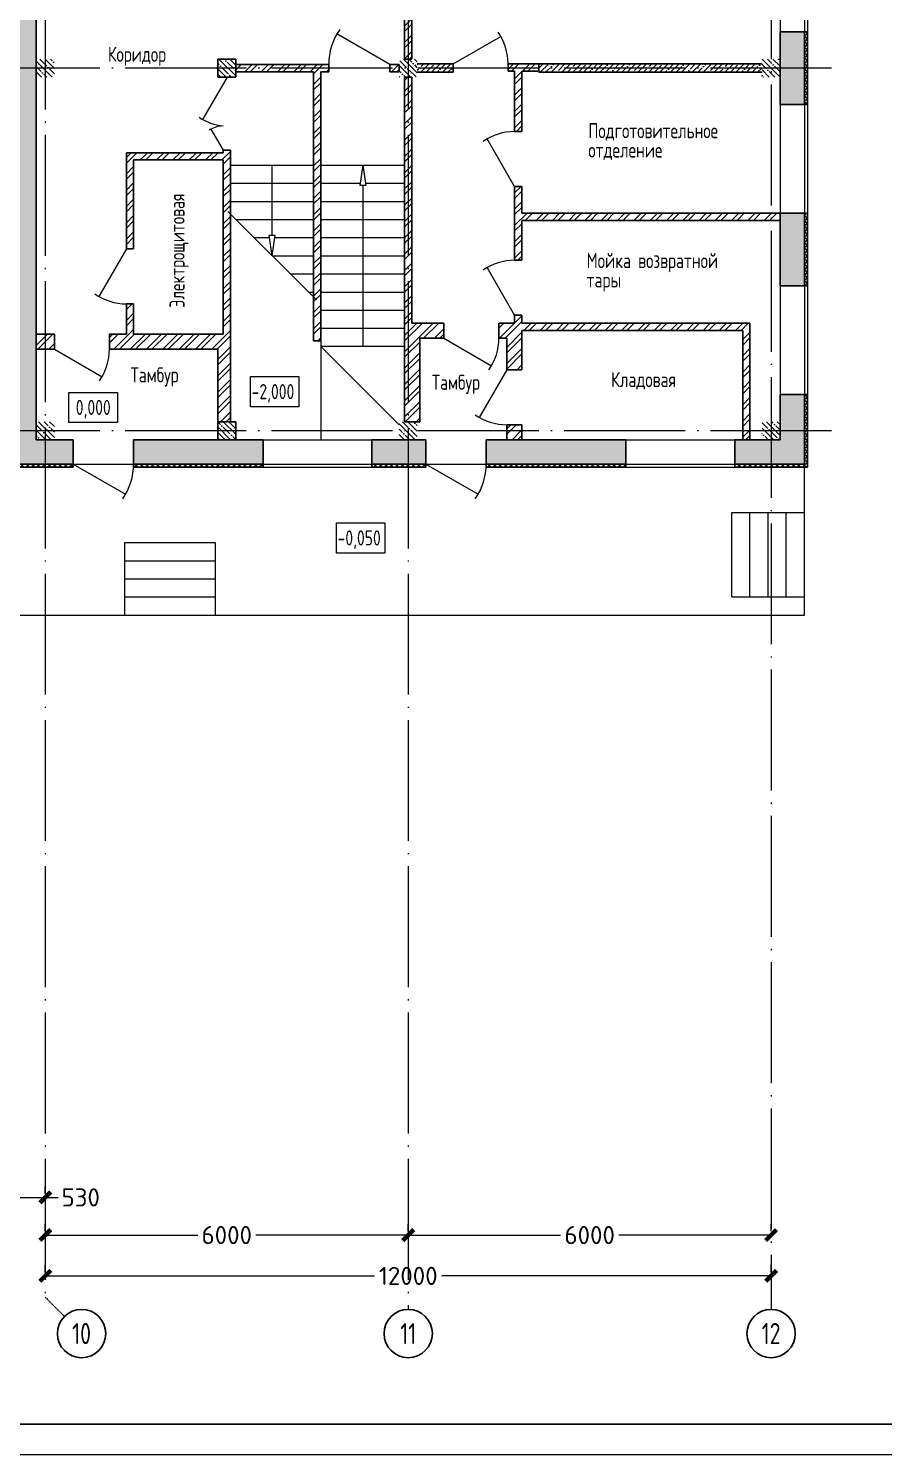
# Model space of a CAD drawing. Extents: x -965262 to 1142518, y -357520 to 71675.
# Drawn here: x -15225 to -1090, y -240088 to -216497 of the extents above; entities that cross this region are included whole.
import ezdxf

# ---------------------------------------------------------------- set-up
doc = ezdxf.new("R2010")
doc.units = 0
doc.header["$LTSCALE"] = 10
doc.linetypes.add('DOTE', pattern=[2.42, 2, -0.2, 0.02, -0.2])
doc.layers.get('0').update_dxf_attribs({"linetype": 'CONTINUOUS', "lineweight": 30})
doc.layers.get('Defpoints').update_dxf_attribs({"linetype": 'CONTINUOUS'})
doc.layers.add('DOTE', color=7, linetype='DOTE', lineweight=9)
doc.styles.add('GOST 2.304', font='isocpeur.ttf', dxfattribs={"width": 0.75, "height": 250})
doc.styles.get("Standard").update_dxf_attribs({"font": 'isocpeur.ttf', "height": 300})
doc.dimstyles.get("Standard").update_dxf_attribs({"dimscale": 100, "dimtxt": 300, "dimasz": 1.8, "dimexe": 1.8, "dimexo": 0.625, "dimgap": 0.9, "dimtad": 0, "dimdec": 0, "dimzin": 0, "dimdsep": 46, "dimtxsty": 'Standard', "dimblk": 'ARCHTICK', "dimcen": 0.9, "dimclrd": 256, "dimclre": 256, "dimclrt": 256, "dimadec": 0, "dimazin": 0, "dimtfac": 1, "dimtdec": 0, "dimtofl": 0, "dimtmove": 0, "dimatfit": 3, "dimfxl": 1, "dimtolj": 1, "dimtzin": 0, "dimlwd": 15, "dimlwe": 15, "dimarcsym": 0})
pattern_1 = [(135, (-49229.33, -272886.6), (-44.90128, -44.90128), []), (225, (-49229.33, -272886.6), (44.90128, -44.90128), [])]
pattern_2 = [(135, (-49229.33, -272886.6), (-89.80256, -89.80256), []), (135, (-49229.33, -272796.8), (-89.80256, -89.80256), [158.75, -31.75, 0, -31.75])]

# ---------------------------------------------------------------- blocks, each defined once
blk = doc.blocks.new('_ArchTick')
at = {"color": 0, "linetype": 'ByBlock', "lineweight": 0, "const_width": 0.4}
blk.add_lwpolyline([(-0.5, -0.5), (0.5, 0.5)], dxfattribs=at)
blk = doc.blocks.new('*D1407')
at = {"lineweight": 15, "transparency": 16777216}
for p, q in [((-8947, -236395), (-8947, -236278)), ((-2947, -236395), (-2947, -236278)), ((-8947, -236458), (-6427, -236458)), ((-2947, -236458), (-5467, -236458))]:
    blk.add_line(p, q, dxfattribs=at)
at = {"layer": 'Defpoints', "color": 0, "lineweight": 15, "transparency": 16777216}
for p in [(-8947, -236458), (-8947, -236458), (-2947, -236458)]:
    blk.add_point(p, dxfattribs=at)
at = {"lineweight": 15, "transparency": 16777216, "xscale": 180, "yscale": 180, "zscale": 180, "rotation": 180}
blk.add_blockref('_ArchTick', (-8947, -236458), dxfattribs=at)
at = {"lineweight": 15, "transparency": 16777216, "xscale": 180, "yscale": 180, "zscale": 180}
blk.add_blockref('_ArchTick', (-2947, -236458), dxfattribs=at)
at = {"lineweight": 15, "transparency": 16777216, "insert": (-5947, -236458), "char_height": 300, "attachment_point": 5}
blk.add_mtext('\\A1;6000', dxfattribs=at)
blk = doc.blocks.new('*D1408')
at = {"lineweight": 15, "transparency": 16777216}
for p, q in [((-14947, -236395), (-14947, -236278)), ((-8947, -236395), (-8947, -236278)), ((-14947, -236458), (-12427, -236458)), ((-8947, -236458), (-11467, -236458))]:
    blk.add_line(p, q, dxfattribs=at)
at = {"layer": 'Defpoints', "color": 0, "lineweight": 15, "transparency": 16777216}
for p in [(-14947, -236458), (-14947, -236458), (-8947, -236458)]:
    blk.add_point(p, dxfattribs=at)
at = {"lineweight": 15, "transparency": 16777216, "xscale": 180, "yscale": 180, "zscale": 180, "rotation": 180}
blk.add_blockref('_ArchTick', (-14947, -236458), dxfattribs=at)
at = {"lineweight": 15, "transparency": 16777216, "xscale": 180, "yscale": 180, "zscale": 180}
blk.add_blockref('_ArchTick', (-8947, -236458), dxfattribs=at)
at = {"lineweight": 15, "transparency": 16777216, "insert": (-11947, -236458), "char_height": 300, "attachment_point": 5}
blk.add_mtext('\\A1;6000', dxfattribs=at)
blk = doc.blocks.new('*D1410')
at = {"lineweight": 15, "transparency": 16777216}
for p, q in [((-15477, -235773), (-15477, -235655)), ((-14947, -235773), (-14947, -235655)), ((-15477, -235835), (-14947, -235835)), ((-14947, -235835), (-14737, -235835))]:
    blk.add_line(p, q, dxfattribs=at)
at = {"layer": 'Defpoints', "color": 0, "lineweight": 15, "transparency": 16777216}
for p in [(-15477, -235835), (-15477, -235835), (-14947, -235835)]:
    blk.add_point(p, dxfattribs=at)
at = {"lineweight": 15, "transparency": 16777216, "xscale": 180, "yscale": 180, "zscale": 180, "rotation": 180}
blk.add_blockref('_ArchTick', (-15477, -235835), dxfattribs=at)
at = {"lineweight": 15, "transparency": 16777216, "xscale": 180, "yscale": 180, "zscale": 180}
blk.add_blockref('_ArchTick', (-14947, -235835), dxfattribs=at)
at = {"lineweight": 15, "transparency": 16777216, "insert": (-14362, -235835), "char_height": 300, "attachment_point": 5}
blk.add_mtext('\\A1;530', dxfattribs=at)
blk = doc.blocks.new('*D1412')
at = {"lineweight": 15, "transparency": 16777216}
for p, q in [((-14947, -237070), (-14947, -236953)), ((-2947, -237070), (-2947, -236953)), ((-14947, -237133), (-9502, -237133)), ((-2947, -237133), (-8392, -237133))]:
    blk.add_line(p, q, dxfattribs=at)
at = {"layer": 'Defpoints', "color": 0, "lineweight": 15, "transparency": 16777216}
for p in [(-14947, -237133), (-2947, -237133), (-2947, -237133)]:
    blk.add_point(p, dxfattribs=at)
at = {"lineweight": 15, "transparency": 16777216, "xscale": 180, "yscale": 180, "zscale": 180, "rotation": 180}
blk.add_blockref('_ArchTick', (-14947, -237133), dxfattribs=at)
at = {"lineweight": 15, "transparency": 16777216, "xscale": 180, "yscale": 180, "zscale": 180}
blk.add_blockref('_ArchTick', (-2947, -237133), dxfattribs=at)
at = {"lineweight": 15, "transparency": 16777216, "insert": (-8947, -237133), "char_height": 300, "attachment_point": 5}
blk.add_mtext('\\A1;12000', dxfattribs=at)

msp = doc.modelspace()

# ---------------------------------------------------------------- hatches: boundary and pattern name
at = {"lineweight": 15}
h = msp.add_hatch(dxfattribs=at)
h.set_pattern_fill('ANSI35', scale=40, style=0)
h.set_pattern_definition([(45, (-3068349.36, -168260.28), (-179.605122, 179.605122), []), (45, (-3068169.76, -168260.28), (-179.605122, 179.605122), [317.5, -63.5, 0, -63.5])])
h.paths.add_polyline_path([(-5347.4, -223302.1), (-5500.6, -223302.1), (-7657.4, -223307.6), (-7657.4, -223702.1), (-5347.4, -223702.1)])
h.paths.add_polyline_path([(-14487.4, -223702.1), (-15477.4, -223702.1), (-15477.4, -198602.1), (-14397.1, -198602.1), (-14397.1, -199002.1), (-15097.4, -199002.1), (-15097.4, -223302.1), (-14487.4, -223302.1)])
h.paths.add_polyline_path([(-13487.4, -223702.1), (-11347.4, -223702.1), (-11347.4, -223302.1), (-13487.4, -223302.1)])
h.paths.add_polyline_path([(-9547.4, -223707.6), (-8657.4, -223702.1), (-8657.4, -223302.1), (-9547.4, -223307.6)])
h.paths.add_polyline_path([(-3547.4, -223702.1), (-3547.4, -223302.1), (-2797.4, -223302.1), (-2797.4, -222552.3), (-2397.4, -222552.3), (-2397.4, -223701.7), (-3547.4, -223702.1)])
h.paths.add_polyline_path([(-2797.4, -220752.1), (-2397.4, -220752.1), (-2397.4, -219552.1), (-2797.4, -219552.1)])
h.paths.add_polyline_path([(-2797.4, -217752.3), (-2397.4, -217752.3), (-2397.4, -216552.3), (-2797.4, -216552.3)])
h.paths.add_polyline_path([(-2797.4, -214752.3), (-2397.4, -214752.3), (-2397.4, -213552.3), (-2797.4, -213552.3)])
h.paths.add_polyline_path([(-2797.4, -211752.3), (-2397.4, -211752.3), (-2397.4, -210552.3), (-2797.4, -210552.3)])
h.paths.add_polyline_path([(-2797.4, -208752.1), (-2397.4, -208752.1), (-2397.4, -207552.1), (-2797.4, -207552.1)])
h.paths.add_polyline_path([(-2797.4, -205752.1), (-2397.4, -205752.1), (-2397.4, -204552.1), (-2797.4, -204552.1)])
h.paths.add_polyline_path([(-2797.4, -202752.1), (-2397.4, -202752.1), (-2397.4, -201552.1), (-2797.4, -201552.1)])
h.paths.add_polyline_path([(-2797.4, -199752.3), (-2797.4, -199002.1), (-3548.2, -199002.1), (-3547.4, -198602.1), (-2397.4, -198602.1), (-2397.4, -199752.1), (-2797.4, -199752.1)])
h.paths.add_polyline_path([(-6548.2, -199002.1), (-5348.2, -199002.1), (-5348.2, -198602.1), (-6548.2, -198602.1)])
h.paths.add_polyline_path([(-13497.1, -198997.6), (-8347.4, -198997.6), (-8347.4, -198602.1), (-13497.1, -198602.1)])
h = msp.add_hatch(dxfattribs=at)
h.set_pattern_fill('ANSI32', scale=20, style=0)
h.set_pattern_definition([(45, (-488505.78, -304776.27), (-134.70384, 134.70384), []), (45, (-488415.98, -304776.27), (-134.70384, 134.70384), [])])
h.paths.add_polyline_path([(-2797.4, -221371.7), (-3297.4, -221371.7), (-3297.4, -221491.7), (-2797.4, -221491.7)])
h.paths.add_polyline_path([(-3297.4, -221491.7), (-3417.4, -221491.7), (-3417.4, -223302.1), (-3297.4, -223302.1)])
h.paths.add_polyline_path([(-13887.4, -204732.1), (-13897.4, -204732.1), (-13897.4, -204852.1), (-13887.4, -204852.1)], flags=16)
h.paths.add_polyline_path([(-13477.4, -204946.9), (-13597.4, -204946.9), (-13597.4, -205016.9), (-13477.4, -205016.9)], flags=17)
h.paths.add_polyline_path([(-10357.4, -207842.1), (-10402.4, -207842.1), (-10402.4, -207862.1), (-10357.4, -207862.1)], flags=16)
h.paths.add_polyline_path([(-10357.4, -207777.1), (-10402.4, -207777.1), (-10402.4, -207797.1), (-10357.4, -207797.1)], flags=17)
h.paths.add_polyline_path([(-10237.4, -207987.1), (-10357.4, -207987.1), (-10357.4, -208007.1), (-10237.4, -208007.1)], flags=17)
h.paths.add_polyline_path([(-10237.4, -205251.1), (-10357.4, -205251.1), (-10357.4, -205262.1), (-10237.4, -205262.1)], flags=17)
h.paths.add_polyline_path([(-7187.4, -217082.1), (-7296.4, -217082.1), (-7296.4, -217202.1), (-7187.4, -217202.1)])
h.paths.add_polyline_path([(-7067.4, -220331.7), (-7187.4, -220331.7), (-7187.4, -220461.7), (-7067.4, -220461.7)], flags=17)
h.paths.add_polyline_path([(-7067.4, -221241.7), (-7187.4, -221241.7), (-7187.4, -221371.7), (-7067.4, -221371.7)])
h.paths.add_polyline_path([(-8227.4, -221371.7), (-8357.4, -221371.7), (-8357.4, -221621.7), (-8227.4, -221621.7)], flags=17)
h.paths.add_polyline_path([(-7317.4, -221371.7), (-7447.4, -221371.7), (-7447.4, -221621.7), (-7317.4, -221621.7)])
h.paths.add_polyline_path([(-7067.4, -222142.1), (-7317.4, -222142.1), (-7317.4, -222392.1), (-7067.4, -222392.1)], flags=17)
h.paths.add_polyline_path([(-7067.4, -223052.1), (-7317.4, -223052.1), (-7317.4, -223302.1), (-7067.4, -223302.1)])
h.paths.add_polyline_path([(-13487.4, -220072.1), (-13607.4, -220072.1), (-13607.4, -220142.1), (-13487.4, -220142.1)], flags=17)
h.paths.add_polyline_path([(-8757.4, -223152.1), (-8797.4, -223152.1), (-8797.4, -223302.1), (-8757.4, -223302.1)], flags=17)
h.paths.add_polyline_path([(-8757.4, -223002.1), (-8797.4, -223002.1), (-8797.4, -223152.1), (-8757.4, -223152.1)], flags=17)
h.paths.add_polyline_path([(-6786.5, -217202.1), (-7067.4, -217202.1), (-7067.4, -217222.1), (-6786.5, -217222.1)], flags=17)
h.paths.add_polyline_path([(-6786.5, -217202.1), (-7067.4, -217202.1), (-7067.4, -217222.1), (-6786.5, -217222.1)], flags=17)
h.paths.add_polyline_path([(-6786.5, -217152.1), (-7187.4, -217152.1), (-7187.4, -217202.1), (-6786.5, -217202.1)])
h.paths.add_polyline_path([(-6786.5, -217082.1), (-7187.4, -217082.1), (-7187.4, -217152.1), (-6786.5, -217152.1)])
h.paths.add_polyline_path([(-7957.6, -210904.1), (-8077.6, -210904.1), (-8077.6, -211301.7), (-8797.4, -211301.7), (-8797.4, -211302.1), (-9097.4, -211302.1), (-9097.4, -211301.7), (-13097.4, -211301.7), (-13097.4, -215672.1), (-13806.9, -215672.1), (-13806.9, -215792.1), (-9007.4, -215792.1), (-9007.4, -217002.1), (-8887.4, -217002.1), (-8887.4, -215552.1), (-8887.4, -214762.1), (-9007.4, -214762.1), (-9007.4, -215672.1), (-12977.4, -215672.1), (-12977.4, -213851.7), (-8887.4, -213851.7), (-8887.4, -213131.7), (-9007.4, -213131.7), (-9007.4, -213731.7), (-12977.4, -213731.7), (-12977.4, -211421.7), (-9007.4, -211421.7), (-9007.4, -212221.7), (-8887.4, -212221.7), (-8887.4, -211421.7), (-7957.6, -211421.7)])
h.paths.add_polyline_path([(-14716.9, -215672.1), (-15097.4, -215672.1), (-15097.4, -215792.1), (-14716.9, -215792.1)])
h.paths.add_polyline_path([(-10262.4, -217092.1), (-11797.4, -217092.1), (-11797.4, -217212.1), (-10512.4, -217212.1), (-10512.4, -221661.7), (-10392.4, -221661.7), (-10392.4, -217212.1), (-10262.4, -217212.1)])
h.paths.add_polyline_path([(-11887.4, -218511.7), (-12007.4, -218511.7), (-12007.4, -218552.1), (-13607.4, -218552.1), (-13607.4, -220072.1), (-13487.4, -220072.1), (-13487.4, -218672.1), (-12007.4, -218672.1), (-12007.4, -221552.1), (-13487.4, -221552.1), (-13487.4, -221052.1), (-13607.4, -221052.1), (-13607.4, -221552.1), (-13887.4, -221552.1), (-13887.4, -221802.1), (-12097.4, -221802.1), (-12097.4, -223002.1), (-11887.4, -223002.1)])
h.paths.add_polyline_path([(-8227.4, -221371.7), (-8887.4, -221371.7), (-8887.4, -217302.1), (-9007.4, -217302.1), (-9007.4, -223002.1), (-8797.4, -223002.1), (-8797.4, -223302.1), (-8757.4, -223302.1), (-8757.4, -221621.7), (-8227.4, -221621.7)])
h.paths.add_polyline_path([(-9097.4, -217092.1), (-9252.4, -217092.1), (-9252.4, -217212.1), (-9097.4, -217212.1)])
h.paths.add_polyline_path([(-8096.5, -217082.1), (-8797.4, -217082.1), (-8797.4, -217222.1), (-8096.5, -217222.1)], flags=17)
h.paths.add_polyline_path([(-7067.4, -217222.1), (-7187.4, -217222.1), (-7187.4, -218201.7), (-7067.4, -218201.7)])
h.paths.add_polyline_path([(-3097.4, -217082.1), (-6786.5, -217082.1), (-6786.5, -217222.1), (-3097.4, -217222.1)], flags=17)
h.paths.add_polyline_path([(-2797.4, -219551.7), (-7067.4, -219551.7), (-7067.4, -219111.7), (-7187.4, -219111.7), (-7187.4, -219551.7), (-7187.4, -220461.7), (-7067.4, -220461.7), (-7067.4, -219671.7), (-2797.4, -219671.7)])
h.paths.add_polyline_path([(-2797.4, -221371.7), (-7187.4, -221371.7), (-7317.4, -221371.7), (-7317.4, -221621.7), (-7317.4, -222392.1), (-7067.4, -222392.1), (-7067.4, -221491.7), (-2797.4, -221491.7)])
h.paths.add_polyline_path([(-10237.6, -200207.1), (-10357.6, -200207.1), (-10357.6, -200462.1), (-10357.4, -204732.1), (-13897.4, -204732.1), (-13897.4, -204852.1), (-13597.4, -204852.1), (-13597.4, -205016.9), (-13477.4, -205016.9), (-13477.4, -204852.1), (-11977.4, -204852.1), (-11977.4, -205752.1), (-12722.4, -205752.1), (-12722.4, -205817.1), (-11977.4, -205817.1), (-11977.4, -206737.1), (-13477.4, -206737.1), (-13477.4, -205817.1), (-13432.4, -205817.1), (-13432.4, -205752.1), (-13477.4, -205752.1), (-13477.4, -205657.1), (-13597.4, -205657.1), (-13597.4, -207042.1), (-13597.4, -207957.1), (-13477.4, -207957.1), (-13477.4, -207842.1), (-13432.4, -207842.1), (-13432.4, -207777.1), (-13477.4, -207777.1), (-13477.4, -206857.1), (-11977.4, -206857.1), (-11977.4, -207777.1), (-12722.4, -207777.1), (-12722.4, -207842.1), (-11977.4, -207842.1), (-11977.4, -208762.1), (-13477.4, -208762.1), (-13477.4, -208667.1), (-13597.4, -208667.1), (-13597.4, -208882.1), (-13597.4, -208992.1), (-13597.4, -210041.7), (-13077.4, -210041.7), (-13077.4, -209921.7), (-13477.4, -209921.7), (-13477.4, -208992.1), (-13477.4, -208882.1), (-11977.4, -208882.1), (-11977.4, -209921.7), (-12131.4, -209921.7), (-12367.4, -209921.7), (-12367.4, -210041.7), (-11857.4, -210041.7), (-11857.4, -209001.7), (-11857.4, -208882.1), (-10237.4, -208882.1), (-9397.6, -208882.1), (-9397.6, -209841.7), (-9277.6, -209841.7), (-9277.6, -208882.1), (-9117.6, -208882.1), (-9117.6, -208762.1), (-10237.4, -208762.1), (-10237.4, -208697.1), (-10357.4, -208697.1), (-10357.4, -208762.1), (-11857.4, -208762.1), (-11857.4, -208542.1), (-11857.4, -207842.1), (-11112.4, -207842.1), (-11112.4, -207777.1), (-11857.4, -207777.1), (-11857.4, -206857.1), (-10357.4, -206857.1), (-10357.4, -206922.1), (-10357.4, -207797.1), (-10402.4, -207797.1), (-10402.4, -207862.1), (-10357.4, -207862.1), (-10357.4, -207897.1), (-10357.4, -208007.1), (-10237.4, -208007.1), (-10237.4, -206922.1), (-10237.4, -206172.1), (-10357.4, -206172.1), (-10357.4, -206737.1), (-11857.4, -206737.1), (-11857.4, -204852.1), (-10357.4, -204852.1), (-10357.4, -205251.1), (-10237.4, -205251.1), (-10237.4, -205202.1), (-9097.4, -205202.1), (-9097.4, -205082.1), (-10237.6, -205082.1)])
h.paths.add_polyline_path([(-3097.4, -205082.1), (-8797.4, -205082.1), (-8797.4, -205222.1), (-3097.4, -205222.1)], flags=17)
h.paths.add_polyline_path([(-7957.6, -205222.1), (-8077.6, -205222.1), (-8077.6, -206722.1), (-8077.6, -208761.7), (-8207.6, -208761.7), (-8207.6, -208881.7), (-8077.6, -208881.7), (-8077.6, -209994.1), (-7957.6, -209994.1)])
h.paths.add_polyline_path([(-10237.6, -199152.1), (-10357.6, -199152.1), (-10357.6, -199297.1), (-10237.6, -199297.1)])
h.paths.add_polyline_path([(-10237.6, -199002.1), (-10357.6, -199002.1), (-10357.6, -199152.1), (-10237.6, -199152.1)])
h.paths.add_polyline_path([(-15097.4, -221802.1), (-15097.4, -221552.1), (-14797.4, -221552.1), (-14797.4, -221802.1)])
h.paths.add_polyline_path([(-6786.5, -217222.1), (-6786.5, -217082.1), (-3097.4, -217082.1), (-3097.4, -217222.1)])
h.paths.add_polyline_path([(-8797.4, -217222.1), (-8797.4, -217082.1), (-8096.5, -217082.1), (-8096.5, -217222.1)])
h.paths.add_polyline_path([(-8797.4, -205222.1), (-8797.4, -205082.1), (-3097.4, -205082.1), (-3097.4, -205222.1)])
h = msp.add_hatch(dxfattribs=at)
h.set_pattern_fill('ANSI37', scale=20, angle=90, style=0)
h.set_pattern_definition(pattern_1)
h.paths.add_polyline_path([(-2347.4, -216552.1), (-2397.4, -216552.1), (-2397.4, -217752.3), (-2347.4, -217752.3)])
h = msp.add_hatch(dxfattribs=at)
h.set_pattern_fill('ANSI35', scale=20, angle=90, style=0)
h.set_pattern_definition(pattern_2)
h.paths.add_polyline_path([(-14947.4, -217002.1), (-15097.4, -217002.1), (-15097.4, -217152.1), (-14947.4, -217152.1)])
h.paths.add_polyline_path([(-14947.4, -217152.1), (-15097.4, -217152.1), (-15097.4, -217302.1), (-14947.4, -217302.1)])
h.paths.add_polyline_path([(-14797.4, -217152.1), (-14947.4, -217152.1), (-14947.4, -217302.1), (-14797.4, -217302.1)])
h.paths.add_polyline_path([(-14797.4, -217002.1), (-14947.4, -217002.1), (-14947.4, -217152.1), (-14797.4, -217152.1)])
h = msp.add_hatch(dxfattribs=at)
h.set_pattern_fill('ANSI35', scale=20, angle=90, style=0)
h.set_pattern_definition(pattern_2)
h.paths.add_polyline_path([(-11947.4, -217002.1), (-12097.4, -217002.1), (-12097.4, -217152.1), (-11947.4, -217152.1)])
h.paths.add_polyline_path([(-11947.4, -217152.1), (-12097.4, -217152.1), (-12097.4, -217302.1), (-11947.4, -217302.1)])
h.paths.add_polyline_path([(-11797.4, -217152.1), (-11947.4, -217152.1), (-11947.4, -217302.1), (-11797.4, -217302.1)])
h.paths.add_polyline_path([(-11797.4, -217002.1), (-11947.4, -217002.1), (-11947.4, -217152.1), (-11797.4, -217152.1)])
h = msp.add_hatch(dxfattribs=at)
h.set_pattern_fill('ANSI35', scale=20, angle=90, style=0)
h.set_pattern_definition(pattern_2)
h.paths.add_polyline_path([(-8947.4, -217002.1), (-9097.4, -217002.1), (-9097.4, -217152.1), (-8947.4, -217152.1)])
h.paths.add_polyline_path([(-8947.4, -217152.1), (-9097.4, -217152.1), (-9097.4, -217302.1), (-8947.4, -217302.1)])
h.paths.add_polyline_path([(-8797.4, -217152.1), (-8947.4, -217152.1), (-8947.4, -217302.1), (-8797.4, -217302.1)])
h.paths.add_polyline_path([(-8797.4, -217002.1), (-8947.4, -217002.1), (-8947.4, -217152.1), (-8797.4, -217152.1)])
h = msp.add_hatch(dxfattribs=at)
h.set_pattern_fill('ANSI35', scale=20, angle=90, style=0)
h.set_pattern_definition(pattern_2)
h.paths.add_polyline_path([(-2947.4, -217002.1), (-3097.4, -217002.1), (-3097.4, -217152.1), (-2947.4, -217152.1)])
h.paths.add_polyline_path([(-2947.4, -217152.1), (-3097.4, -217152.1), (-3097.4, -217302.1), (-2947.4, -217302.1)])
h.paths.add_polyline_path([(-2797.4, -217152.1), (-2947.4, -217152.1), (-2947.4, -217302.1), (-2797.4, -217302.1)])
h.paths.add_polyline_path([(-2797.4, -217002.1), (-2947.4, -217002.1), (-2947.4, -217152.1), (-2797.4, -217152.1)])
h = msp.add_hatch(dxfattribs=at)
h.set_pattern_fill('ANSI35', scale=20)
h.set_pattern_definition([(45, (-8148.71, -217169.02), (-89.8026, 89.8026), []), (45, (-8058.91, -217169.02), (-89.8026, 89.8026), [158.75, -31.75, 0, -31.75])])
h.paths.add_polyline_path([(-8096.5, -217082.1), (-8206.4, -217082.1), (-8206.4, -217222.1), (-8096.5, -217222.1)], flags=17)
h.paths.add_polyline_path([(-8797.4, -217222.1), (-8797.4, -217082.1), (-8096.5, -217082.1), (-8096.5, -217222.1)])
h.paths.add_polyline_path([(-6786.5, -217222.1), (-6786.5, -217082.1), (-3097.4, -217082.1), (-3097.4, -217222.1)])
h = msp.add_hatch(dxfattribs=at)
h.set_pattern_fill('ANSI37', scale=20, angle=90, style=0)
h.set_pattern_definition(pattern_1)
h.paths.add_polyline_path([(-2347.4, -219552.1), (-2397.4, -219552.1), (-2397.4, -220752.3), (-2347.4, -220752.3)])
h = msp.add_hatch(dxfattribs=at)
h.set_pattern_fill('ANSI37', scale=20, angle=90, style=0)
h.set_pattern_definition(pattern_1)
h.paths.add_polyline_path([(-2347.4, -222552.1), (-2397.4, -222552.1), (-2397.4, -223702.1), (-3547.4, -223702.1), (-3547.4, -223752.1), (-2347.4, -223752.1)])
h = msp.add_hatch(dxfattribs=at)
h.set_pattern_fill('ANSI35', scale=20, angle=90, style=0)
h.set_pattern_definition(pattern_2)
h.paths.add_polyline_path([(-14947.4, -223002.1), (-15097.4, -223002.1), (-15097.4, -223152.1), (-14947.4, -223152.1)])
h.paths.add_polyline_path([(-14947.4, -223152.1), (-15097.4, -223152.1), (-15097.4, -223302.1), (-14947.4, -223302.1)])
h.paths.add_polyline_path([(-14797.4, -223152.1), (-14947.4, -223152.1), (-14947.4, -223302.1), (-14797.4, -223302.1)])
h.paths.add_polyline_path([(-14797.4, -223002.1), (-14947.4, -223002.1), (-14947.4, -223152.1), (-14797.4, -223152.1)])
h = msp.add_hatch(dxfattribs=at)
h.set_pattern_fill('ANSI35', scale=20, angle=90, style=0)
h.set_pattern_definition(pattern_2)
h.paths.add_polyline_path([(-11947.4, -223002.1), (-12097.4, -223002.1), (-12097.4, -223152.1), (-11947.4, -223152.1)])
h.paths.add_polyline_path([(-11947.4, -223152.1), (-12097.4, -223152.1), (-12097.4, -223302.1), (-11947.4, -223302.1)])
h.paths.add_polyline_path([(-11797.4, -223152.1), (-11947.4, -223152.1), (-11947.4, -223302.1), (-11797.4, -223302.1)])
h.paths.add_polyline_path([(-11797.4, -223002.1), (-11947.4, -223002.1), (-11947.4, -223152.1), (-11797.4, -223152.1)])
h = msp.add_hatch(dxfattribs=at)
h.set_pattern_fill('ANSI35', scale=20, angle=90, style=0)
h.set_pattern_definition(pattern_2)
h.paths.add_polyline_path([(-8947.4, -223002.1), (-9097.4, -223002.1), (-9097.4, -223152.1), (-8947.4, -223152.1)])
h.paths.add_polyline_path([(-8947.4, -223152.1), (-9097.4, -223152.1), (-9097.4, -223302.1), (-8947.4, -223302.1)])
h.paths.add_polyline_path([(-8797.4, -223152.1), (-8947.4, -223152.1), (-8947.4, -223302.1), (-8797.4, -223302.1)])
h.paths.add_polyline_path([(-8797.4, -223002.1), (-8947.4, -223002.1), (-8947.4, -223152.1), (-8797.4, -223152.1)])
h = msp.add_hatch(dxfattribs=at)
h.set_pattern_fill('ANSI35', scale=20, angle=90, style=0)
h.set_pattern_definition(pattern_2)
h.paths.add_polyline_path([(-2947.4, -223002.1), (-3097.4, -223002.1), (-3097.4, -223152.1), (-2947.4, -223152.1)])
h.paths.add_polyline_path([(-2947.4, -223152.1), (-3097.4, -223152.1), (-3097.4, -223302.1), (-2947.4, -223302.1)])
h.paths.add_polyline_path([(-2797.4, -223152.1), (-2947.4, -223152.1), (-2947.4, -223302.1), (-2797.4, -223302.1)])
h.paths.add_polyline_path([(-2797.4, -223002.1), (-2947.4, -223002.1), (-2947.4, -223152.1), (-2797.4, -223152.1)])
h = msp.add_hatch(dxfattribs=at)
h.set_pattern_fill('ANSI37', scale=20, angle=90, style=0)
h.set_pattern_definition(pattern_1)
h.paths.add_polyline_path([(-15567.4, -223752.1), (-15567.4, -223652.1), (-15477.4, -223652.6), (-15477.4, -223702.1), (-14487.4, -223702.1), (-14487.4, -223752.1), (-15567.4, -223752.1)])
h = msp.add_hatch(dxfattribs=at)
h.set_pattern_fill('ANSI37', scale=20, angle=90, style=0)
h.set_pattern_definition(pattern_1)
h.paths.add_polyline_path([(-11347.4, -223702.1), (-13487.4, -223702.1), (-13487.4, -223752.1), (-11347.4, -223752.1)])
h = msp.add_hatch(dxfattribs=at)
h.set_pattern_fill('ANSI37', scale=20, angle=90, style=0)
h.set_pattern_definition(pattern_1)
h.paths.add_polyline_path([(-9547.4, -223752.1), (-8657.4, -223752.1), (-8657.4, -223702.1), (-9547.4, -223702.1)])
h = msp.add_hatch(dxfattribs=at)
h.set_pattern_fill('ANSI37', scale=20, angle=90, style=0)
h.set_pattern_definition(pattern_1)
h.paths.add_polyline_path([(-5347.4, -223702.1), (-7657.4, -223702.1), (-7657.4, -223752.1), (-5347.4, -223752.1)])

# ---------------------------------------------------------------- linework, layer by layer
at = {"color": 7, "extrusion": (0, 0, -1)}
for p, q in [((-15097.4, -199002.1, -3259.8), (-15097.4, -223302.1, -3259.8)), ((-2797.4, -217752.3, -3259.8), (-2797.4, -216552.3, -3259.8)), ((-2797.4, -216552.3, -3259.8), (-2347.4, -216552.3, -1451.3)), ((-2397.4, -216552.3, -3259.8), (-2397.4, -217752.3, -3259.8)), ((-2347.4, -217752.3, -1451.3), (-2797.4, -217752.3, -3259.8)), ((-2797.4, -219552.3, -3259.8), (-2347.4, -219551.9, -1451.3)), ((-2797.4, -220752.3, -3259.8), (-2797.4, -219552.3, -3259.8)), ((-2397.4, -219552.3, -3259.8), (-2397.4, -220752.3, -3259.8)), ((-2347.4, -220752.3, -1451.3), (-2797.4, -220752.3, -3259.8)), ((-2797.4, -222552.3, -3259.8), (-2347.4, -222552.3, -1451.3)), ((-2797.4, -223302.1, -3259.8), (-2797.4, -222552.3, -3259.8)), ((-2397.4, -222552.3, -3259.8), (-2397.4, -223702.1, -3259.8)), ((-15097.4, -223302.1, -3259.8), (-14487.4, -223302.1, -3259.8)), ((-14487.4, -223302.1, -3259.8), (-14487.4, -223752.1, -1451.3)), ((-13487.4, -223752.1, -1451.3), (-13487.4, -223302.1, -3259.8)), ((-13487.4, -223302.1, -3259.8), (-11347.4, -223302.1, -3259.8)), ((-11347.4, -223302.1, -3259.8), (-11347.4, -223752.1, -1451.3)), ((-9547.4, -223752.1, -1451.3), (-9547.4, -223302.1, -3259.8)), ((-9547.4, -223302.1, -3259.8), (-8657.4, -223302.1, -3259.8)), ((-8657.4, -223302.1, -3259.8), (-8657.4, -223752.1, -1451.3)), ((-7657.4, -223752.1, -1451.3), (-7657.4, -223302.1, -3259.8)), ((-7657.4, -223302.1, -3259.8), (-5347.4, -223302.1, -3259.8)), ((-5347.4, -223302.1, -3259.8), (-5347.4, -223752.1, -1451.3)), ((-3547.4, -223302.1, -3259.8), (-2797.4, -223302.1, -3259.8)), ((-3547.4, -223752.1, -1451.3), (-3547.4, -223302.1, -3259.8)), ((-14487.4, -223702.1, -3259.8), (-15477.4, -223702.1, -3259.8)), ((-11347.4, -223702.1, -3259.8), (-13487.4, -223702.1, -3259.8)), ((-8657.4, -223702.1, -3259.8), (-9547.4, -223702.1, -3259.8)), ((-5347.4, -223702.1, -3259.8), (-7657.4, -223702.1, -3259.8)), ((-2397.4, -223702.1, -3259.8), (-3547.4, -223702.1, -3259.8))]:
    msp.add_line(p, q, dxfattribs=at)
at = {"color": 7, "lineweight": 15}
for p, q in [((-2797.4, -214752.1, -1451.3), (-2797.4, -216552.1, -1451.3)), ((-2397.4, -214752.1, -3259.8), (-2397.4, -216552.1, -3259.8)), ((-2347.4, -214751.9, -1451.3), (-2347.4, -216551.9, -1451.3)), ((-9252.4, -217092.1, -4711.1), (-10127.1, -216587.1, -4711.1)), ((-8206.4, -217082.1, -4711.1), (-7418.3, -216627.1, -4711.1)), ((-12341.8, -218003.6, -6894), (-11936.8, -217302.1, -4711.1)), ((-2797.4, -217752.1, -1451.3), (-2797.4, -219552.1, -1451.3)), ((-2397.4, -217752.1, -3259.8), (-2397.4, -219552.1, -3259.8)), ((-2347.4, -217751.9, -1451.3), (-2347.4, -219551.9, -1451.3)), ((-12208.8, -218163, -4711.1), (-12007.4, -218511.7, -4711.1)), ((-7187.4, -219111.7, -4711.1), (-7642.4, -218323.6, -4711.1)), ((-11887.4, -218757.1, -3259.8), (-10512.4, -218757.1, -3259.8)), ((-11197.4, -219917.8, -3259.8), (-11197.4, -218757.1, -3259.8)), ((-10392.4, -218757.1, -3259.8), (-9007.4, -218757.1, -3259.8)), ((-9697.4, -218757.1, -3259.8), (-9746.4, -219096.4, -3259.8)), ((-9697.4, -218757.1, -3259.8), (-9648.4, -219096.4, -3259.8)), ((-11887.4, -219057.1, -3259.8), (-10507.4, -219057.1, -3259.8)), ((-10387.4, -219057.1, -3259.8), (-9740.8, -219057.1, -3259.8)), ((-9648.4, -219096.4, -3259.8), (-9746.4, -219096.4, -3259.8)), ((-9697.4, -219096.4, -3259.8), (-9697.4, -221757.1, -3259.8)), ((-9654.1, -219057.1, -3259.8), (-9007.4, -219057.1, -3259.8)), ((-11887.4, -219357.1, -3259.8), (-10507.4, -219357.1, -3259.8)), ((-10387.4, -219357.1, -3259.8), (-9007.4, -219357.1, -3259.8)), ((-11928.7, -219525.8, -3259.8), (-10466.1, -220988.4, -3259.8)), ((-11797.4, -219657.1, -3259.8), (-10507.4, -219657.1, -3259.8)), ((-10387.4, -219657.1, -3259.8), (-9007.4, -219657.1, -3259.8)), ((-11497.4, -219957.1, -3259.8), (-11240.7, -219957.1, -3259.8)), ((-11197.4, -220257.1, -3259.8), (-11246.4, -219917.8, -3259.8)), ((-11246.4, -219917.8, -3259.8), (-11148.4, -219917.8, -3259.8)), ((-11197.4, -220257.1, -3259.8), (-11148.4, -219917.8, -3259.8)), ((-11154.1, -219957.1, -3259.8), (-10507.4, -219957.1, -3259.8)), ((-10387.4, -219957.1, -3259.8), (-9007.4, -219957.1, -3259.8)), ((-13607.4, -220142.1, -4711.1), (-14062.4, -220930.2, -4711.1)), ((-11197.4, -220257.1, -3259.8), (-10507.4, -220257.1, -3259.8)), ((-10387.4, -220257.1, -3259.8), (-9007.4, -220257.1, -3259.8)), ((-10897.4, -220557.1, -3259.8), (-10507.4, -220557.1, -3259.8)), ((-10387.4, -220557.1, -3259.8), (-9007.4, -220557.1, -3259.8)), ((-7187.4, -221241.7, -4711.1), (-7642.4, -220453.6, -4711.1)), ((-2797.4, -220752.1, -1451.3), (-2797.4, -222552.1, -1451.3)), ((-2397.4, -220752.1, -3259.8), (-2397.4, -222552.1, -3259.8)), ((-2347.4, -220751.9, -1451.3), (-2347.4, -222551.9, -1451.3)), ((-10597.4, -220857.1, -3259.8), (-10507.4, -220857.1, -3259.8)), ((-10387.4, -220857.1, -3259.8), (-9007.4, -220857.1, -3259.8)), ((-10387.4, -221157.1, -3259.8), (-9007.4, -221157.1, -3259.8)), ((-10387.4, -221457.1, -3259.8), (-9007.4, -221457.1, -3259.8)), ((-10392.4, -221661.7, -4711.1), (-10392.4, -223302.1, -3259.8)), ((-8357.4, -221621.7, -4711.1), (-7569.3, -222076.7, -4711.1)), ((-14797.4, -221802.1, -4711.1), (-14009.3, -222257.1, -4711.1)), ((-9007.4, -221757.1, -3259.8), (-10392.4, -221757.1, -3259.8)), ((-9097.4, -223052.1, -3259.8), (-10392.4, -221757.1, -3259.8)), ((-7317.4, -222142.1, -4711.1), (-7772.4, -222930.2, -4711.1)), ((-11554.9, -222255.5, -4711.1), (-10754.9, -222255.5, -4711.1)), ((-11554.9, -222755.5, -4711.1), (-11554.9, -222255.5, -4711.1)), ((-10754.9, -222255.5, -4711.1), (-10754.9, -222755.5, -4711.1)), ((-14555.8, -222517, -4711.1), (-13755.8, -222517, -4711.1)), ((-14555.8, -223017, -4711.1), (-14555.8, -222517, -4711.1)), ((-13755.8, -222517, -4711.1), (-13755.8, -223017, -4711.1)), ((-10754.9, -222755.5, -4711.1), (-11554.9, -222755.5, -4711.1)), ((-13755.8, -223017, -4711.1), (-14555.8, -223017, -4711.1)), ((-11347.4, -223302.1, -3259.8), (-9547.4, -223302.1, -3259.8)), ((-5347.4, -223302.1, -3259.8), (-3547.4, -223302.1, -3259.8)), ((-14487.4, -223702.1, -3259.8), (-13487.4, -223702.1, -3259.8)), ((-14487.4, -223702.1, -3259.8), (-13621.4, -224202.1, -3259.8)), ((-11347.4, -223702.1, -3259.8), (-9547.4, -223702.1, -3259.8)), ((-11347.4, -223752.1, -1451.3), (-9547.4, -223752.1, -1451.3)), ((-8657.4, -223702.1, -3259.8), (-7657.4, -223702.1, -3259.8)), ((-8657.4, -223702.1, -3259.8), (-7791.4, -224202.1, -3259.8)), ((-5347.4, -223702.1, -3259.8), (-3547.4, -223702.1, -3259.8)), ((-5347.4, -223752.1, -1451.3), (-3547.4, -223752.1, -1451.3)), ((-2397.4, -226202.1, -3259.8), (-2397.4, -223752.1, -1149.9)), ((-3597.4, -224502.1, -3259.8), (-2397.4, -224502.1, -3259.8)), ((-3597.4, -225902.1, -3259.8), (-3597.4, -224502.1, -3259.8)), ((-3297.4, -225902.1, -3259.8), (-3297.4, -224502.1, -3259.8)), ((-2997.4, -225902.1, -3259.8), (-2997.4, -224502.1, -3259.8)), ((-2697.4, -225902.1, -3259.8), (-2697.4, -224502.1, -3259.8)), ((-10133.7, -224676, -1451.3), (-9333.7, -224676, -1451.3)), ((-10133.7, -225176, -1451.3), (-10133.7, -224676, -1451.3)), ((-9333.7, -224676, -1451.3), (-9333.7, -225176, -1451.3)), ((-13637.4, -225002.1, -1451.3), (-13637.4, -226202.1, -1451.3)), ((-13637.4, -225002.1, -3259.8), (-12137.4, -225002.1, -3259.8)), ((-12137.4, -225002.1, -1451.3), (-12137.4, -226202.1, -1451.3)), ((-9333.7, -225176, -1451.3), (-10133.7, -225176, -1451.3)), ((-13637.4, -225302.1, -3259.8), (-12137.4, -225302.1, -3259.8)), ((-13637.4, -225602.1, -3259.8), (-12137.4, -225602.1, -3259.8)), ((-13637.4, -225902.1, -3259.8), (-12137.4, -225902.1, -3259.8)), ((-3597.4, -225902.1, -3259.8), (-2397.4, -225902.1, -3259.8)), ((-15567.4, -226202.1, -3259.8), (-2397.4, -226202.1, -3259.8))]:
    msp.add_line(p, q, dxfattribs=at)
at = {"color": 7}
for p, q in [((-8887.4, -215552.1, -4711.1), (-8887.4, -217001.7, -4711.1)), ((-9007.4, -215792.1, -4711.1), (-9007.4, -217001.7, -4711.1)), ((-2397.4, -216552.1, -1451.3), (-2397.4, -217752.1, -1451.3)), ((-2347.4, -216552.1, -1451.3), (-2347.4, -217752.1, -1451.3)), ((-12097.4, -217002.1, -1451.3), (-12097.4, -217302.1, -1451.3)), ((-11797.4, -217002.1, -1451.3), (-12097.4, -217002.1, -1451.3)), ((-11797.4, -217302.1, -1451.3), (-11797.4, -217002.1, -1451.3)), ((-8887.4, -217002.1, -3259.8), (-9007.4, -217002.1, -3259.8)), ((-10262.4, -217092.1, -4711.1), (-11797.4, -217092.1, -4711.1)), ((-11797.4, -217092.1, -4711.1), (-11797.4, -217212.1, -4711.1)), ((-10512.4, -217212.1, -4711.1), (-11797.4, -217212.1, -4711.1)), ((-10512.4, -221661.7, -4711.1), (-10512.4, -217212.1, -4711.1)), ((-10262.4, -217212.1, -4711.1), (-10392.4, -217212.1, -4711.1)), ((-10392.4, -221661.7, -4711.1), (-10392.4, -217212.1, -4711.1)), ((-10262.4, -217212.1, -4711.1), (-10262.4, -217092.1, -4711.1)), ((-9252.4, -217212.1, -4711.1), (-9252.4, -217092.1, -4711.1)), ((-9097.4, -217092.1, -4711.1), (-9252.4, -217092.1, -4711.1)), ((-9097.4, -217212.1, -4711.1), (-9252.4, -217212.1, -4711.1)), ((-9097.4, -217212.1, -3259.8), (-9097.4, -217092.1, -3259.8)), ((-8206.4, -217082.1, -4711.1), (-8797.4, -217082.1, -4711.1)), ((-8206.4, -217222.1, -4711.1), (-8797.4, -217222.1, -4711.1)), ((-8206.4, -217082.1, -4711.1), (-8206.4, -217222.1, -4711.1)), ((-6786.5, -217082.1, -4711.1), (-7296.4, -217082.1, -4711.1)), ((-7296.4, -217082.1, -4711.1), (-7296.4, -217202.1, -4711.1)), ((-7187.4, -217202.1, -4711.1), (-7296.4, -217202.1, -4711.1)), ((-7187.4, -217202.1, -4711.1), (-7187.4, -218201.7, -4711.1)), ((-7067.4, -217202.1, -4711.1), (-7067.4, -218201.7, -4711.1)), ((-6786.5, -217202.1, -4711.1), (-7067.4, -217202.1, -4711.1)), ((-6786.5, -217082.1, -4711.1), (-6786.5, -217202.1, -4711.1)), ((-3097.4, -217082.1, -4711.1), (-6786.5, -217082.1, -4711.1)), ((-6786.5, -217082.1, -4711.1), (-6786.5, -217222.1, -4711.1)), ((-6786.5, -217082.1, -4711.1), (-6786.5, -217202.1, -4711.1)), ((-3097.4, -217222.1, -4711.1), (-6786.5, -217222.1, -4711.1)), ((-12097.4, -217302.1, -1451.3), (-11797.4, -217302.1, -1451.3)), ((-9007.4, -217302.1, -4711.1), (-9007.4, -223002.1, -4711.1)), ((-8887.4, -217302.1, -3259.8), (-9007.4, -217302.1, -3259.8)), ((-8887.4, -217302.1, -4711.1), (-8887.4, -221371.7, -4711.1)), ((-7067.4, -218201.7, -4711.1), (-7187.4, -218201.7, -4711.1)), ((-13607.4, -218552.1, -4711.1), (-13607.4, -220142.1, -4711.1)), ((-13607.4, -218552.1, -4711.1), (-12007.4, -218552.1, -4711.1)), ((-13487.4, -218672.1, -4711.1), (-13487.4, -220142.1, -4711.1)), ((-13487.4, -218672.1, -4711.1), (-12007.4, -218672.1, -4711.1)), ((-11887.4, -218511.7, -4711.1), (-12007.4, -218511.7, -4711.1)), ((-12007.4, -218511.7, -4711.1), (-12007.4, -218552.1, -4711.1)), ((-12007.4, -218672.1, -4711.1), (-12007.4, -221552.1, -4711.1)), ((-11887.4, -218511.7, -4711.1), (-11887.4, -223002.1, -4711.1)), ((-7067.4, -219111.7, -4711.1), (-7187.4, -219111.7, -4711.1)), ((-7187.4, -219111.7, -4711.1), (-7187.4, -219551.7, -4711.1)), ((-7067.4, -219111.7, -4711.1), (-7067.4, -219551.7, -4711.1)), ((-7187.4, -219551.7, -4711.1), (-7187.4, -220331.7, -4711.1)), ((-2797.4, -219551.7, -4711.1), (-7067.4, -219551.7, -4711.1)), ((-2797.4, -219671.7, -4711.1), (-2797.4, -219552.3, -3259.8)), ((-2397.4, -219552.1, -1451.3), (-2397.4, -220752.1, -1451.3)), ((-2347.4, -219552.1, -1451.3), (-2347.4, -220752.1, -1451.3)), ((-2797.4, -219671.7, -4711.1), (-7067.4, -219671.7, -4711.1)), ((-7067.4, -219671.7, -4711.1), (-7067.4, -220331.7, -4711.1)), ((-13607.4, -220142.1, -4711.1), (-13487.4, -220142.1, -4711.1)), ((-7067.4, -220331.7, -4711.1), (-7187.4, -220331.7, -4711.1)), ((-13607.4, -221052.1, -4711.1), (-13607.4, -221552.1, -4711.1)), ((-13607.4, -221052.1, -4711.1), (-13487.4, -221052.1, -4711.1)), ((-13487.4, -221052.1, -4711.1), (-13487.4, -221552.1, -4711.1)), ((-7187.4, -221241.7, -4711.1), (-7187.4, -221371.7, -4711.1)), ((-7067.4, -221241.7, -4711.1), (-7187.4, -221241.7, -4711.1)), ((-7067.4, -221241.7, -4711.1), (-7067.4, -221371.7, -4711.1)), ((-8357.4, -221371.7, -4711.1), (-8887.4, -221371.7, -4711.1)), ((-8357.4, -221371.7, -4711.1), (-8357.4, -221621.7, -4711.1)), ((-7187.4, -221371.7, -4711.1), (-7447.4, -221371.7, -4711.1)), ((-7447.4, -221371.7, -4711.1), (-7447.4, -221621.7, -4711.1)), ((-3297.4, -221371.7, -4711.1), (-7067.4, -221371.7, -4711.1)), ((-3417.4, -221491.7, -4711.1), (-7067.4, -221491.7, -4711.1)), ((-7067.4, -221491.7, -4711.1), (-7067.4, -222142.1, -4711.1)), ((-3417.4, -223302.1, -1451.3), (-3417.4, -221491.7, -4711.1)), ((-3297.4, -223302.1, -1451.3), (-3297.4, -221371.7, -4711.1)), ((-15097.4, -221552.1, -4711.1), (-14797.4, -221552.1, -4711.1)), ((-15097.4, -221552.1, -4711.1), (-15097.4, -221802.1, -4711.1)), ((-14797.4, -221552.1, -4711.1), (-14797.4, -221802.1, -4711.1)), ((-13887.4, -221552.1, -4711.1), (-13607.4, -221552.1, -4711.1)), ((-13887.4, -221552.1, -4711.1), (-13887.4, -221802.1, -4711.1)), ((-13487.4, -221552.1, -4711.1), (-12007.4, -221552.1, -4711.1)), ((-10512.4, -221661.7, -4711.1), (-10392.4, -221661.7, -4711.1)), ((-8757.4, -221621.7, -4711.1), (-8757.4, -223002.1, -4711.1)), ((-8357.4, -221621.7, -4711.1), (-8757.4, -221621.7, -4711.1)), ((-7317.4, -221621.7, -4711.1), (-7447.4, -221621.7, -4711.1)), ((-7317.4, -221621.7, -4711.1), (-7317.4, -222142.1, -4711.1)), ((-15097.4, -221802.1, -4711.1), (-14797.4, -221802.1, -4711.1)), ((-13887.4, -221802.1, -4711.1), (-12097.4, -221802.1, -4711.1)), ((-12097.4, -221802.1, -4711.1), (-12097.4, -223002.1, -4711.1)), ((-7317.4, -222142.1, -4711.1), (-7067.4, -222142.1, -4711.1)), ((-2397.4, -222552.1, -1451.3), (-2397.4, -223702.1, -1451.3)), ((-2347.4, -222552.1, -1451.3), (-2347.4, -223752.1, -1451.3)), ((-12097.4, -223002.1, -1451.3), (-12097.4, -223302.1, -1451.3)), ((-11797.4, -223002.1, -1451.3), (-12097.4, -223002.1, -1451.3)), ((-12097.4, -223002.1, -4711.1), (-11887.4, -223002.1, -4711.1)), ((-11797.4, -223302.1, -1451.3), (-11797.4, -223002.1, -1451.3)), ((-9007.4, -223002.1, -4711.1), (-8757.4, -223002.1, -4711.1)), ((-7317.4, -223052.1, -4711.1), (-7067.4, -223052.1, -4711.1)), ((-7317.4, -223052.1, -4711.1), (-7317.4, -223302.1, -4711.1)), ((-7067.4, -223052.1, -4711.1), (-7067.4, -223302.1, -4711.1)), ((-12097.4, -223302.1, -1451.3), (-11797.4, -223302.1, -1451.3)), ((-7317.4, -223302.1, -4711.1), (-7067.4, -223302.1, -4711.1)), ((-3297.4, -223302.1, -1451.3), (-3417.4, -223302.1, -1451.3)), ((-15567.4, -223752.1, -1451.3), (-14487.4, -223752.1, -1451.3)), ((-13487.4, -223752.1, -1451.3), (-11347.4, -223752.1, -1451.3)), ((-9547.4, -223752.1, -1451.3), (-8657.4, -223752.1, -1451.3)), ((-7657.4, -223752.1, -1451.3), (-5347.4, -223752.1, -1451.3)), ((-3547.4, -223752.1, -1451.3), (-2347.4, -223752.1, -1451.3)), ((-2397.8, -223702.1, -1451.3), (-2397.4, -223701.7, -1451.3))]:
    msp.add_line(p, q, dxfattribs=at)
at = {"lineweight": 15, "elevation": -3259.8}
msp.add_lwpolyline([(40767.6, -240087.8), (40767.6, -155987.8), (-78132.4, -155987.8), (-78132.4, -240087.8)], close=True, dxfattribs=at)
at = {"elevation": -3259.8}
msp.add_lwpolyline([(40267.6, -239587.8), (40267.6, -156487.8), (-76132.4, -156487.8), (-76132.4, -239587.8)], close=True, dxfattribs=at)
at = {"color": 7, "lineweight": 15}
for centre, radius, start, end in [((-9252.4, -217092.1, -4711.1), 1010, 145, 180), ((-8206.4, -217082.1, -4711.1), 910, 0, 35), ((-11936.8, -217302.1, -4711.1), 810, 235, 265), ((-12007.4, -218511.7, -4711.1), 402.7, 90, 125), ((-7187.4, -219111.7, -4711.1), 910, 90, 125), ((-7187.4, -221241.7, -4711.1), 910, 90, 125), ((-13607.4, -220142.1, -4711.1), 910, 235, 270), ((-8357.4, -221621.7, -4711.1), 910, 325, 0), ((-14797.4, -221802.1, -4711.1), 910, 325, 0), ((-7317.4, -222142.1, -4711.1), 910, 235, 270), ((-14487.4, -223702.1, -3259.8), 1000, 325, 0), ((-8657.4, -223702.1, -3259.8), 1000, 325, 0)]:
    msp.add_arc(centre, radius, start, end, dxfattribs=at)
at = {"layer": 'DOTE', "color": 7, "ltscale": 100, "extrusion": (0, -1, 0)}
for p, q in [((-14947.4, -191637.3, -4711.1), (-14947.4, -237487.4, -4711.1)), ((-8947.4, -191637.3, -4711.1), (-8947.4, -237687.4, -4711.1)), ((-2947.4, -198064, -4711.1), (-2947.4, -237687.4, -4711.1))]:
    msp.add_line(p, q, dxfattribs=at)
at = {"layer": 'DOTE', "color": 7, "ltscale": 100}
for p, q in [((-1947.4, -217152.1, -4711.1), (-73832.7, -217152.1, -4711.1)), ((-1947.4, -223152.1, -4711.1), (-73832.7, -223152.1, -4711.1))]:
    msp.add_line(p, q, dxfattribs=at)
at = {"layer": 'DOTE', "color": 7}
msp.add_line((-14947.4, -237487.4, -4711.1), (-14630.3, -237804.6, -4711.1), dxfattribs=at)
at = {"layer": 'DOTE', "color": 7, "linetype": 'Continuous', "lineweight": 30}
for centre in [(-14347.4, -238087.4, -4711.1), (-8947.4, -238087.4, -4711.1), (-2947.4, -238087.4, -4711.1)]:
    msp.add_circle(centre, 400, dxfattribs=at)

# ---------------------------------------------------------------- texts
at = {"color": 7, "style": 'GOST 2.304', "width": 0.75}
for s, p in [('Коридор', (-13913.4, -217047.8, -4711.1)), ('Подготовительное', (-5969.1, -218312.5, -4711.1)), ('отделение', (-5969.1, -218632.2, -4711.1)), ('Мойка возвратной', (-5998.4, -220461.8, -4711.1)), ('тары', (-5998.4, -220781.5, -4711.1)), ('Тамбур', (-13535.6, -222352.2, -4711.1)), ('Кладовая', (-5594.1, -222430.5, -4711.1)), ('-2,000', (-11535.8, -222629.5, -4711.1)), ('Тамбур', (-8554.2, -222474.9, -4711.1)), ('0,000', (-14443.6, -222891, -4711.1)), ('-0,050', (-10114.5, -225050, -1451.3))]:
    msp.add_text(s, height=250, dxfattribs=at).set_placement(p)
msp.add_text('Электрощитовая', height=250, rotation=90, dxfattribs=at).set_placement((-12644.3, -221117.3, -4711.1))
at = {"layer": 'DOTE', "color": 7, "linetype": 'Continuous', "lineweight": 30, "ltscale": 100, "char_height": 350, "width": 800, "attachment_point": 5, "style": 'GOST 2.304'}
for s, insert in [('10', (-14347.4, -238087.4, -4711.1)), ('11', (-8947.4, -238087.4, -4711.1)), ('12', (-2947.4, -238087.4, -4711.1))]:
    msp.add_mtext(s, dxfattribs=dict(at, insert=insert))

# ---------------------------------------------------------------- dimensions: what is measured, and where the dimension line sits
at = {"color": 7, "lineweight": 15}
dim = msp.add_linear_dim(base=(-15477.4, -235835, -3259.8), p1=(-14947.4, -235835, -3259.8), p2=(-15477.4, -235835, -3259.8), dimstyle='Standard', dxfattribs=at)
dim.commit()
dim.dimension.update_dxf_attribs({"geometry": '*D1410', "text_midpoint": (-14362.4, -235835, -3259.8), "dimtype": 160})
for base, p1, p2, picture, middle in [((-14947.4, -236457.7, -3259.8), (-8947.4, -236457.7, -3259.8), (-14947.4, -236457.7, -3259.8), '*D1408', (-11947.4, -236457.7, -3259.8)), ((-8947.4, -236457.7, -3259.8), (-2947.4, -236457.7, -3259.8), (-8947.4, -236457.7, -3259.8), '*D1407', (-5947.4, -236457.7, -3259.8)), ((-2947.4, -237132.9, -3259.8), (-14947.4, -237132.9, -3259.8), (-2947.4, -237132.9, -3259.8), '*D1412', (-8947.4, -237132.9, -3259.8))]:
    dim = msp.add_linear_dim(base=base, p1=p1, p2=p2, dimstyle='Standard', dxfattribs=at)
    dim.commit()
    dim.dimension.update_dxf_attribs({"geometry": picture, "text_midpoint": middle})

doc.saveas('drawing.dxf')
